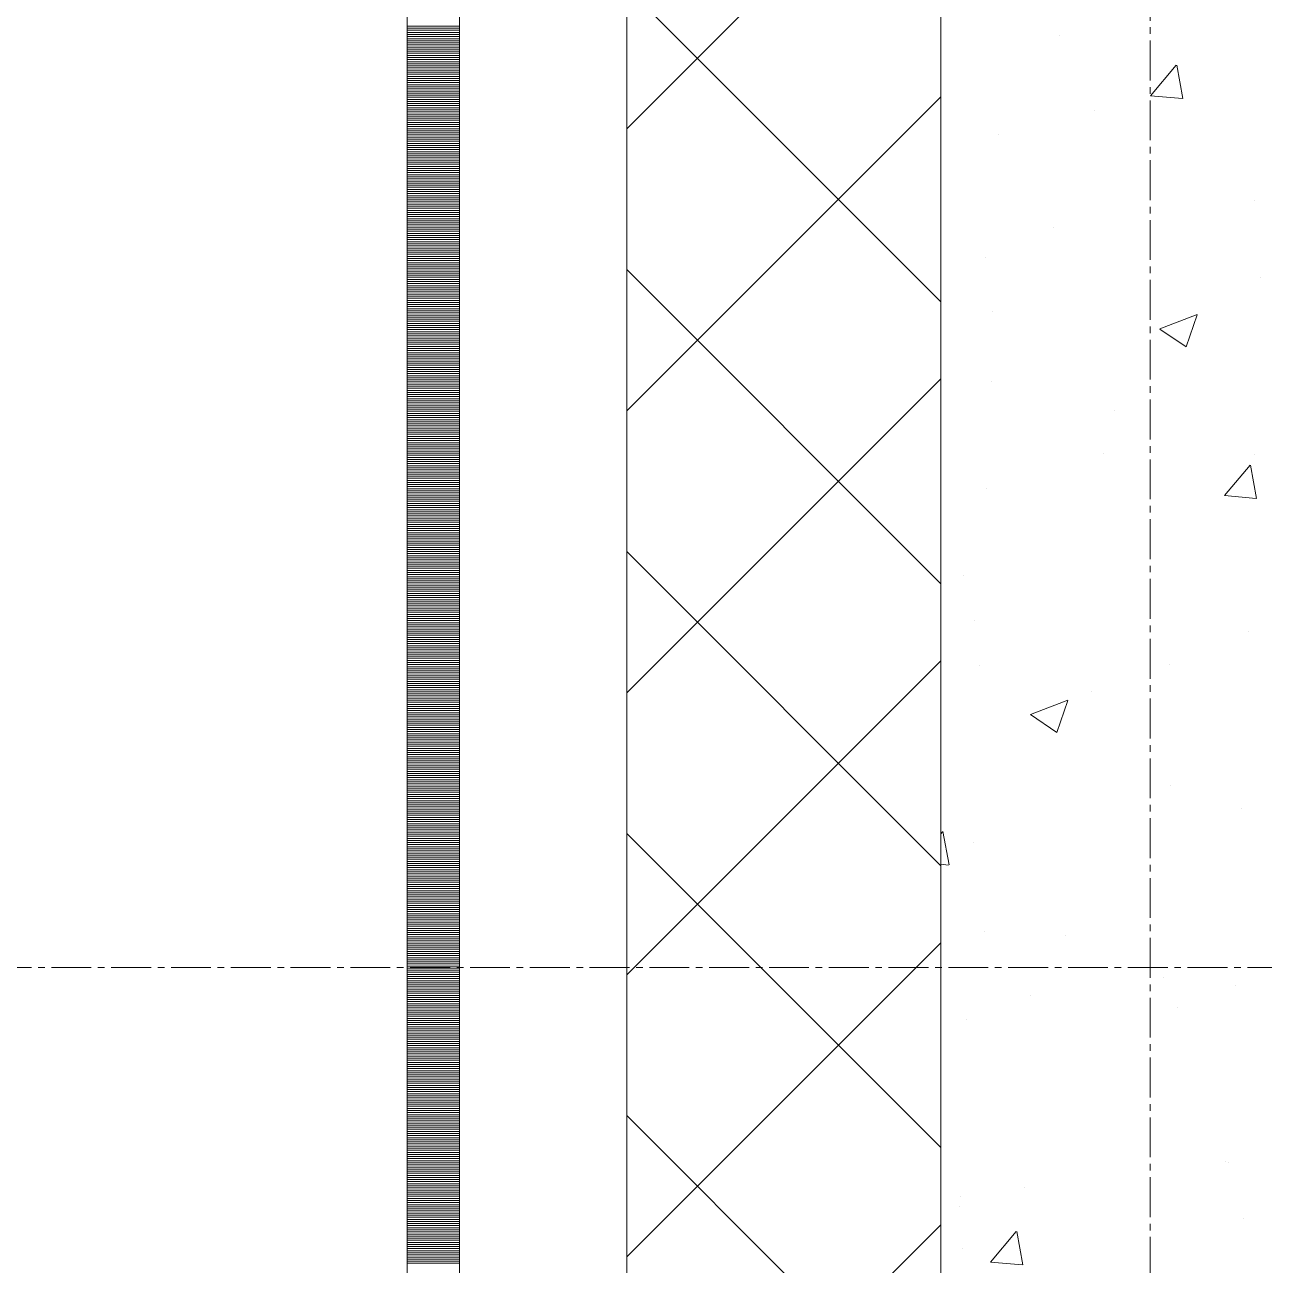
# Model space of a CAD drawing. Header units: millimetres. Extents: x 538266 to 1167394, y 114608 to 637157.
# Drawn here: x 828700 to 829292, y 174471 to 175064 of the extents above; entities that cross this region are included whole.
import ezdxf
from ezdxf.enums import TextEntityAlignment as Align

# ---------------------------------------------------------------- set-up
doc = ezdxf.new("R2010")
doc.units = ezdxf.units.MM
doc.linetypes.add('CENTER2', pattern=[28.575, 19.05, -3.175, 3.175, -3.175])
doc.linetypes.add('DASHED', pattern=[19.05, 12.7, -6.35])
doc.layers.get('Defpoints').update_dxf_attribs({"color": 140})
doc.layers.add('АР_Делит', color=120, linetype='Continuous', lineweight=0, plot=False)
for name, color, linetype, lineweight in [('АР_Стены ПЕНОблок', 52, 'Continuous', 20), ('АР_Тонкая', 254, 'Continuous', 5), ('АР_Утеплитель', 31, 'Continuous', 0), ('АР_Штриховка', 8, 'Continuous', 0)]:
    doc.layers.add(name, color=color, linetype=linetype, lineweight=lineweight)
doc.layers.add('РД_Оси_100', color=7, linetype='Continuous', lineweight=0, true_color=0x525252)
doc.styles.add('style1', font='ARIALN.TTF')

# ---------------------------------------------------------------- blocks, each defined once
blk = doc.blocks.new('2_этаж')
at = {"layer": 'АР_Стены ПЕНОблок', "color": 18, "linetype": 'Continuous', "lineweight": 20, "true_color": 0x000000}
blk.add_line((672773.57, 213213.25), (672773.57, 137013.25), dxfattribs=at)
at = {"layer": 'АР_Тонкая', "color": 18, "linetype": 'Continuous', "lineweight": 5, "true_color": 0x000000}
for p, q in [((672518.57, 213213.25), (672518.57, 137013.25)), ((672543.57, 213213.25), (672543.57, 137013.25)), ((672543.57, 137013.25), (672543.57, 213213.25)), ((672623.57, 137013.25), (672623.57, 213213.25))]:
    blk.add_line(p, q, dxfattribs=at)
at = {"layer": 'АР_Утеплитель', "color": 18, "linetype": 'Continuous', "lineweight": 0, "true_color": 0x000000}
for p, q in [((672623.57, 213213.25), (672623.57, 137013.25)), ((672773.57, 137013.25), (672773.57, 213213.25))]:
    blk.add_line(p, q, dxfattribs=at)
at = {"layer": 'АР_Штриховка', "color": 18, "linetype": 'Continuous', "lineweight": 0, "true_color": 0x000000}
for p, q in [((672623.57, 175013.93), (672773.57, 175163.93)), ((672773.57, 174931.36), (672623.57, 175081.36)), ((672518.57, 175063), (672543.57, 175063)), ((672518.57, 175062), (672543.57, 175062)), ((672518.57, 175061), (672543.57, 175061)), ((672518.57, 175060), (672543.57, 175060)), ((672518.57, 175059), (672543.57, 175059)), ((672518.57, 175058), (672543.57, 175058)), ((672518.57, 175057), (672543.57, 175057)), ((672518.57, 175056), (672543.57, 175056)), ((672830.52, 175058.72), (672830.52, 175058.72)), ((672518.57, 175055), (672543.57, 175055)), ((672518.57, 175054), (672543.57, 175054)), ((672518.57, 175053), (672543.57, 175053)), ((672518.57, 175052), (672543.57, 175052)), ((672518.57, 175051), (672543.57, 175051)), ((672518.57, 175050), (672543.57, 175050)), ((672518.57, 175049), (672543.57, 175049)), ((672518.57, 175048), (672543.57, 175048)), ((672518.57, 175047), (672543.57, 175047)), ((672518.57, 175046), (672543.57, 175046)), ((672518.57, 175045), (672543.57, 175045)), ((672518.57, 175044), (672543.57, 175044)), ((672873.87, 175029.76), (672886.12, 175044.36)), ((672889.27, 175028.47), (672886.33, 175044.39)), ((672518.57, 175043), (672543.57, 175043)), ((672518.57, 175042), (672543.57, 175042)), ((672518.57, 175041), (672543.57, 175041)), ((672518.57, 175040), (672543.57, 175040)), ((672518.57, 175039), (672543.57, 175039)), ((672518.57, 175038), (672543.57, 175038)), ((672518.57, 175037), (672543.57, 175037)), ((672518.57, 175036), (672543.57, 175036)), ((672518.57, 175035), (672543.57, 175035)), ((672518.57, 175034), (672543.57, 175034)), ((672518.57, 175033), (672543.57, 175033)), ((672518.57, 175032), (672543.57, 175032)), ((672518.57, 175031), (672543.57, 175031)), ((672518.57, 175030), (672543.57, 175030)), ((672518.57, 175029), (672543.57, 175029)), ((672518.57, 175028), (672543.57, 175028)), ((672518.57, 175027), (672543.57, 175027)), ((672518.57, 175026), (672543.57, 175026)), ((672623.57, 174879.22), (672773.57, 175029.22)), ((672873.87, 175029.76), (672889.05, 175028.43)), ((672518.57, 175025), (672543.57, 175025)), ((672518.57, 175024), (672543.57, 175024)), ((672518.57, 175023), (672543.57, 175023)), ((672518.57, 175022), (672543.57, 175022)), ((672518.57, 175021), (672543.57, 175021)), ((672847.05, 175022.89), (672847.05, 175022.89)), ((672518.57, 175020), (672543.57, 175020)), ((672518.57, 175019), (672543.57, 175019)), ((672518.57, 175018), (672543.57, 175018)), ((672518.57, 175017), (672543.57, 175017)), ((672518.57, 175016), (672543.57, 175016)), ((672518.57, 175015), (672543.57, 175015)), ((672518.57, 175014), (672543.57, 175014)), ((672518.57, 175013), (672543.57, 175013)), ((672518.57, 175012), (672543.57, 175012)), ((672518.57, 175011), (672543.57, 175011)), ((672518.57, 175010), (672543.57, 175010)), ((672518.57, 175009), (672543.57, 175009)), ((672801.38, 175011.39), (672801.38, 175011.39)), ((672518.57, 175008), (672543.57, 175008)), ((672518.57, 175007), (672543.57, 175007)), ((672518.57, 175006), (672543.57, 175006)), ((672518.57, 175005), (672543.57, 175005)), ((672518.57, 175004), (672543.57, 175004)), ((672518.57, 175003), (672543.57, 175003)), ((672518.57, 175002), (672543.57, 175002)), ((672518.57, 175001), (672543.57, 175001)), ((672518.57, 175000), (672543.57, 175000)), ((672518.57, 174999), (672543.57, 174999)), ((672518.57, 174998), (672543.57, 174998)), ((672518.57, 174997), (672543.57, 174997)), ((672518.57, 174996), (672543.57, 174996)), ((672518.57, 174995), (672543.57, 174995)), ((672518.57, 174994), (672543.57, 174994)), ((672518.57, 174993), (672543.57, 174993)), ((672518.57, 174992), (672543.57, 174992)), ((672518.57, 174991), (672543.57, 174991)), ((672518.57, 174990), (672543.57, 174990)), ((672518.57, 174989), (672543.57, 174989)), ((672518.57, 174988), (672543.57, 174988)), ((672518.57, 174987), (672543.57, 174987)), ((672518.57, 174986), (672543.57, 174986)), ((672518.57, 174985), (672543.57, 174985)), ((672518.57, 174984), (672543.57, 174984)), ((672518.57, 174983), (672543.57, 174983)), ((672518.57, 174982), (672543.57, 174982)), ((672518.57, 174981), (672543.57, 174981)), ((672518.57, 174980), (672543.57, 174980)), ((672518.57, 174979), (672543.57, 174979)), ((672923.49, 174979.58), (672923.49, 174979.58)), ((672518.57, 174978), (672543.57, 174978)), ((672518.57, 174977), (672543.57, 174977)), ((672518.57, 174976), (672543.57, 174976)), ((672518.57, 174975), (672543.57, 174975)), ((672518.57, 174974), (672543.57, 174974)), ((672518.57, 174973), (672543.57, 174973)), ((672518.57, 174972), (672543.57, 174972)), ((672518.57, 174971), (672543.57, 174971)), ((672518.57, 174970), (672543.57, 174970)), ((672518.57, 174969), (672543.57, 174969)), ((672518.57, 174968), (672543.57, 174968)), ((672518.57, 174967), (672543.57, 174967)), ((672827.29, 174966.91), (672827.29, 174966.91)), ((672518.57, 174966), (672543.57, 174966)), ((672518.57, 174965), (672543.57, 174965)), ((672518.57, 174964), (672543.57, 174964)), ((672518.57, 174963), (672543.57, 174963)), ((672518.57, 174962), (672543.57, 174962)), ((672518.57, 174961), (672543.57, 174961)), ((672518.57, 174960), (672543.57, 174960)), ((672518.57, 174959), (672543.57, 174959)), ((672518.57, 174958), (672543.57, 174958)), ((672518.57, 174957), (672543.57, 174957)), ((672518.57, 174956), (672543.57, 174956)), ((672518.57, 174955), (672543.57, 174955)), ((672518.57, 174954), (672543.57, 174954)), ((672518.57, 174953), (672543.57, 174953)), ((672518.57, 174952), (672543.57, 174952)), ((672518.57, 174951), (672543.57, 174951)), ((672518.57, 174950), (672543.57, 174950)), ((672518.57, 174949), (672543.57, 174949)), ((672795.08, 174952.36), (672795.08, 174952.36)), ((672518.57, 174948), (672543.57, 174948)), ((672518.57, 174947), (672543.57, 174947)), ((672518.57, 174946), (672543.57, 174946)), ((672518.57, 174945), (672543.57, 174945)), ((672518.57, 174944), (672543.57, 174944)), ((672773.57, 174796.66), (672623.57, 174946.66)), ((672926.58, 174943.1), (672926.58, 174943.1)), ((672518.57, 174943), (672543.57, 174943)), ((672518.57, 174942), (672543.57, 174942)), ((672518.57, 174941), (672543.57, 174941)), ((672518.57, 174940), (672543.57, 174940)), ((672518.57, 174939), (672543.57, 174939)), ((672518.57, 174938), (672543.57, 174938)), ((672518.57, 174937), (672543.57, 174937)), ((672518.57, 174936), (672543.57, 174936)), ((672518.57, 174935), (672543.57, 174935)), ((672518.57, 174934), (672543.57, 174934)), ((672518.57, 174933), (672543.57, 174933)), ((672518.57, 174932), (672543.57, 174932)), ((672518.57, 174931), (672543.57, 174931)), ((672518.57, 174930), (672543.57, 174930)), ((672518.57, 174929), (672543.57, 174929)), ((672518.57, 174928), (672543.57, 174928)), ((672518.57, 174927), (672543.57, 174927)), ((672518.57, 174926), (672543.57, 174926)), ((672798.29, 174926.84), (672798.29, 174926.84)), ((672878.31, 174918.42), (672896.1, 174925.24)), ((672518.57, 174925), (672543.57, 174925)), ((672518.57, 174924), (672543.57, 174924)), ((672518.57, 174923), (672543.57, 174923)), ((672518.57, 174922), (672543.57, 174922)), ((672518.57, 174921), (672543.57, 174921)), ((672518.57, 174920), (672543.57, 174920)), ((672890.9, 174909.75), (672896.05, 174925.1)), ((672518.57, 174919), (672543.57, 174919)), ((672518.57, 174918), (672543.57, 174918)), ((672518.57, 174917), (672543.57, 174917)), ((672518.57, 174916), (672543.57, 174916)), ((672518.57, 174915), (672543.57, 174915)), ((672518.57, 174914), (672543.57, 174914)), ((672878.25, 174918.27), (672890.88, 174909.75)), ((672518.57, 174913), (672543.57, 174913)), ((672518.57, 174912), (672543.57, 174912)), ((672518.57, 174911), (672543.57, 174911)), ((672518.57, 174910), (672543.57, 174910)), ((672518.57, 174909), (672543.57, 174909)), ((672518.57, 174908), (672543.57, 174908)), ((672518.57, 174907), (672543.57, 174907)), ((672518.57, 174906), (672543.57, 174906)), ((672518.57, 174905), (672543.57, 174905)), ((672518.57, 174904), (672543.57, 174904)), ((672518.57, 174903), (672543.57, 174903)), ((672518.57, 174902), (672543.57, 174902)), ((672518.57, 174901), (672543.57, 174901)), ((672518.57, 174900), (672543.57, 174900)), ((672518.57, 174899), (672543.57, 174899)), ((672518.57, 174898), (672543.57, 174898)), ((672518.57, 174897), (672543.57, 174897)), ((672518.57, 174896), (672543.57, 174896)), ((672518.57, 174895), (672543.57, 174895)), ((672518.57, 174894), (672543.57, 174894)), ((672518.57, 174893), (672543.57, 174893)), ((672518.57, 174892), (672543.57, 174892)), ((672518.57, 174891), (672543.57, 174891)), ((672518.57, 174890), (672543.57, 174890)), ((672623.57, 174744.52), (672773.57, 174894.52)), ((672797.59, 174893.1), (672797.59, 174893.1)), ((672518.57, 174889), (672543.57, 174889)), ((672518.57, 174888), (672543.57, 174888)), ((672518.57, 174887), (672543.57, 174887)), ((672518.57, 174886), (672543.57, 174886)), ((672518.57, 174885), (672543.57, 174885)), ((672518.57, 174884), (672543.57, 174884)), ((672518.57, 174883), (672543.57, 174883)), ((672518.57, 174882), (672543.57, 174882)), ((672518.57, 174881), (672543.57, 174881)), ((672518.57, 174880), (672543.57, 174880)), ((672518.57, 174879), (672543.57, 174879)), ((672518.57, 174878), (672543.57, 174878)), ((672856.67, 174879.4), (672856.67, 174879.4)), ((672518.57, 174877), (672543.57, 174877)), ((672518.57, 174876), (672543.57, 174876)), ((672518.57, 174875), (672543.57, 174875)), ((672518.57, 174874), (672543.57, 174874)), ((672518.57, 174873), (672543.57, 174873)), ((672518.57, 174872), (672543.57, 174872)), ((672518.57, 174871), (672543.57, 174871)), ((672518.57, 174870), (672543.57, 174870)), ((672518.57, 174869), (672543.57, 174869)), ((672518.57, 174868), (672543.57, 174868)), ((672518.57, 174867), (672543.57, 174867)), ((672518.57, 174866), (672543.57, 174866)), ((672518.57, 174865), (672543.57, 174865)), ((672518.57, 174864), (672543.57, 174864)), ((672518.57, 174863), (672543.57, 174863)), ((672518.57, 174862), (672543.57, 174862)), ((672518.57, 174861), (672543.57, 174861)), ((672518.57, 174860), (672543.57, 174860)), ((672518.57, 174859), (672543.57, 174859)), ((672518.57, 174858), (672543.57, 174858)), ((672518.57, 174857), (672543.57, 174857)), ((672518.57, 174856), (672543.57, 174856)), ((672518.57, 174855), (672543.57, 174855)), ((672851.15, 174858.98), (672851.15, 174858.98)), ((672923.5, 174858.54), (672923.5, 174858.54)), ((672518.57, 174854), (672543.57, 174854)), ((672518.57, 174853), (672543.57, 174853)), ((672518.57, 174852), (672543.57, 174852)), ((672518.57, 174851), (672543.57, 174851)), ((672518.57, 174850), (672543.57, 174850)), ((672518.57, 174849), (672543.57, 174849)), ((672909.11, 174838.71), (672921.36, 174853.3)), ((672924.51, 174837.41), (672921.58, 174853.34)), ((672518.57, 174848), (672543.57, 174848)), ((672518.57, 174847), (672543.57, 174847)), ((672518.57, 174846), (672543.57, 174846)), ((672518.57, 174845), (672543.57, 174845)), ((672518.57, 174844), (672543.57, 174844)), ((672518.57, 174843), (672543.57, 174843)), ((672795.2, 174842.28), (672795.2, 174842.28)), ((672518.57, 174842), (672543.57, 174842)), ((672518.57, 174841), (672543.57, 174841)), ((672518.57, 174840), (672543.57, 174840)), ((672518.57, 174839), (672543.57, 174839)), ((672518.57, 174838), (672543.57, 174838)), ((672518.57, 174837), (672543.57, 174837)), ((672909.11, 174838.7), (672924.3, 174837.37)), ((672518.57, 174836), (672543.57, 174836)), ((672518.57, 174835), (672543.57, 174835)), ((672518.57, 174834), (672543.57, 174834)), ((672518.57, 174833), (672543.57, 174833)), ((672518.57, 174832), (672543.57, 174832)), ((672518.57, 174831), (672543.57, 174831)), ((672518.57, 174830), (672543.57, 174830)), ((672518.57, 174829), (672543.57, 174829)), ((672518.57, 174828), (672543.57, 174828)), ((672518.57, 174827), (672543.57, 174827)), ((672518.57, 174826), (672543.57, 174826)), ((672518.57, 174825), (672543.57, 174825)), ((672518.57, 174824), (672543.57, 174824)), ((672518.57, 174823), (672543.57, 174823)), ((672518.57, 174822), (672543.57, 174822)), ((672518.57, 174821), (672543.57, 174821)), ((672518.57, 174820), (672543.57, 174820)), ((672518.57, 174819), (672543.57, 174819)), ((672518.57, 174818), (672543.57, 174818)), ((672518.57, 174817), (672543.57, 174817)), ((672518.57, 174816), (672543.57, 174816)), ((672518.57, 174815), (672543.57, 174815)), ((672518.57, 174814), (672543.57, 174814)), ((672518.57, 174813), (672543.57, 174813)), ((672518.57, 174812), (672543.57, 174812)), ((672518.57, 174811), (672543.57, 174811)), ((672518.57, 174810), (672543.57, 174810)), ((672518.57, 174809), (672543.57, 174809)), ((672518.57, 174808), (672543.57, 174808)), ((672518.57, 174807), (672543.57, 174807)), ((672773.57, 174661.95), (672623.57, 174811.95)), ((672518.57, 174806), (672543.57, 174806)), ((672518.57, 174805), (672543.57, 174805)), ((672518.57, 174804), (672543.57, 174804)), ((672518.57, 174803), (672543.57, 174803)), ((672518.57, 174802), (672543.57, 174802)), ((672518.57, 174801), (672543.57, 174801)), ((672784.59, 174800.8), (672784.59, 174800.8)), ((672518.57, 174800), (672543.57, 174800)), ((672518.57, 174799), (672543.57, 174799)), ((672518.57, 174798), (672543.57, 174798)), ((672518.57, 174797), (672543.57, 174797)), ((672518.57, 174796), (672543.57, 174796)), ((672518.57, 174795), (672543.57, 174795)), ((672518.57, 174794), (672543.57, 174794)), ((672518.57, 174793), (672543.57, 174793)), ((672518.57, 174792), (672543.57, 174792)), ((672518.57, 174791), (672543.57, 174791)), ((672518.57, 174790), (672543.57, 174790)), ((672518.57, 174789), (672543.57, 174789)), ((672518.57, 174788), (672543.57, 174788)), ((672518.57, 174787), (672543.57, 174787)), ((672518.57, 174786), (672543.57, 174786)), ((672518.57, 174785), (672543.57, 174785)), ((672518.57, 174784), (672543.57, 174784)), ((672518.57, 174783), (672543.57, 174783)), ((672518.57, 174782), (672543.57, 174782)), ((672518.57, 174781), (672543.57, 174781)), ((672518.57, 174780), (672543.57, 174780)), ((672518.57, 174779), (672543.57, 174779)), ((672518.57, 174778), (672543.57, 174778)), ((672789.85, 174779.22), (672789.85, 174779.22)), ((672518.57, 174777), (672543.57, 174777)), ((672518.57, 174776), (672543.57, 174776)), ((672518.57, 174775), (672543.57, 174775)), ((672518.57, 174774), (672543.57, 174774)), ((672518.57, 174773), (672543.57, 174773)), ((672518.57, 174772), (672543.57, 174772)), ((672920.41, 174773.99), (672920.41, 174773.99)), ((672518.57, 174771), (672543.57, 174771)), ((672518.57, 174770), (672543.57, 174770)), ((672518.57, 174769), (672543.57, 174769)), ((672518.57, 174768), (672543.57, 174768)), ((672518.57, 174767), (672543.57, 174767)), ((672518.57, 174766), (672543.57, 174766)), ((672518.57, 174765), (672543.57, 174765)), ((672518.57, 174764), (672543.57, 174764)), ((672518.57, 174763), (672543.57, 174763)), ((672518.57, 174762), (672543.57, 174762)), ((672518.57, 174761), (672543.57, 174761)), ((672518.57, 174760), (672543.57, 174760)), ((672623.57, 174609.81), (672773.57, 174759.81)), ((672518.57, 174759), (672543.57, 174759)), ((672518.57, 174758), (672543.57, 174758)), ((672518.57, 174757), (672543.57, 174757)), ((672518.57, 174756), (672543.57, 174756)), ((672518.57, 174755), (672543.57, 174755)), ((672518.57, 174754), (672543.57, 174754)), ((672792.11, 174757.73), (672792.11, 174757.73)), ((672882.65, 174758.26), (672882.65, 174758.26)), ((672518.57, 174753), (672543.57, 174753)), ((672518.57, 174752), (672543.57, 174752)), ((672518.57, 174751), (672543.57, 174751)), ((672518.57, 174750), (672543.57, 174750)), ((672518.57, 174749), (672543.57, 174749)), ((672518.57, 174748), (672543.57, 174748)), ((672518.57, 174747), (672543.57, 174747)), ((672518.57, 174746), (672543.57, 174746)), ((672518.57, 174745), (672543.57, 174745)), ((672518.57, 174744), (672543.57, 174744)), ((672518.57, 174743), (672543.57, 174743)), ((672518.57, 174742), (672543.57, 174742)), ((672845.45, 174745.03), (672845.45, 174745.03)), ((672518.57, 174741), (672543.57, 174741)), ((672518.57, 174740), (672543.57, 174740)), ((672518.57, 174739), (672543.57, 174739)), ((672518.57, 174738), (672543.57, 174738)), ((672518.57, 174737), (672543.57, 174737)), ((672518.57, 174736), (672543.57, 174736)), ((672816.51, 174734.23), (672834.3, 174741.06)), ((672829.09, 174725.56), (672834.24, 174740.91)), ((672518.57, 174735), (672543.57, 174735)), ((672518.57, 174734), (672543.57, 174734)), ((672518.57, 174733), (672543.57, 174733)), ((672518.57, 174732), (672543.57, 174732)), ((672518.57, 174731), (672543.57, 174731)), ((672518.57, 174730), (672543.57, 174730)), ((672816.45, 174734.09), (672829.08, 174725.56)), ((672518.57, 174729), (672543.57, 174729)), ((672518.57, 174728), (672543.57, 174728)), ((672518.57, 174727), (672543.57, 174727)), ((672518.57, 174726), (672543.57, 174726)), ((672518.57, 174725), (672543.57, 174725)), ((672518.57, 174724), (672543.57, 174724)), ((672518.57, 174723), (672543.57, 174723)), ((672518.57, 174722), (672543.57, 174722)), ((672518.57, 174721), (672543.57, 174721)), ((672518.57, 174720), (672543.57, 174720)), ((672518.57, 174719), (672543.57, 174719)), ((672518.57, 174718), (672543.57, 174718)), ((672518.57, 174717), (672543.57, 174717)), ((672518.57, 174716), (672543.57, 174716)), ((672518.57, 174715), (672543.57, 174715)), ((672518.57, 174714), (672543.57, 174714)), ((672518.57, 174713), (672543.57, 174713)), ((672518.57, 174712), (672543.57, 174712)), ((672518.57, 174711), (672543.57, 174711)), ((672518.57, 174710), (672543.57, 174710)), ((672518.57, 174709), (672543.57, 174709)), ((672518.57, 174708), (672543.57, 174708)), ((672518.57, 174707), (672543.57, 174707)), ((672518.57, 174706), (672543.57, 174706)), ((672518.57, 174705), (672543.57, 174705)), ((672518.57, 174704), (672543.57, 174704)), ((672518.57, 174703), (672543.57, 174703)), ((672518.57, 174702), (672543.57, 174702)), ((672518.57, 174701), (672543.57, 174701)), ((672883.44, 174700.15), (672883.44, 174700.15)), ((672518.57, 174700), (672543.57, 174700)), ((672518.57, 174699), (672543.57, 174699)), ((672518.57, 174698), (672543.57, 174698)), ((672518.57, 174697), (672543.57, 174697)), ((672518.57, 174696), (672543.57, 174696)), ((672518.57, 174695), (672543.57, 174695)), ((672518.57, 174694), (672543.57, 174694)), ((672518.57, 174693), (672543.57, 174693)), ((672518.57, 174692), (672543.57, 174692)), ((672518.57, 174691), (672543.57, 174691)), ((672518.57, 174690), (672543.57, 174690)), ((672518.57, 174689), (672543.57, 174689)), ((672917.32, 174689.43), (672917.32, 174689.43)), ((672518.57, 174688), (672543.57, 174688)), ((672518.57, 174687), (672543.57, 174687)), ((672518.57, 174686), (672543.57, 174686)), ((672518.57, 174685), (672543.57, 174685)), ((672518.57, 174684), (672543.57, 174684)), ((672518.57, 174683), (672543.57, 174683)), ((672518.57, 174682), (672543.57, 174682)), ((672518.57, 174681), (672543.57, 174681)), ((672518.57, 174680), (672543.57, 174680)), ((672518.57, 174679), (672543.57, 174679)), ((672518.57, 174678), (672543.57, 174678)), ((672518.57, 174677), (672543.57, 174677)), ((672773.57, 174527.25), (672623.57, 174677.25)), ((672773.57, 174677.17), (672774.42, 174678.18)), ((672777.57, 174662.3), (672774.63, 174678.22)), ((672518.57, 174676), (672543.57, 174676)), ((672518.57, 174675), (672543.57, 174675)), ((672518.57, 174674), (672543.57, 174674)), ((672518.57, 174673), (672543.57, 174673)), ((672518.57, 174672), (672543.57, 174672)), ((672518.57, 174671), (672543.57, 174671)), ((672789.02, 174673.17), (672789.02, 174673.17)), ((672518.57, 174670), (672543.57, 174670)), ((672518.57, 174669), (672543.57, 174669)), ((672518.57, 174668), (672543.57, 174668)), ((672518.57, 174667), (672543.57, 174667)), ((672518.57, 174666), (672543.57, 174666)), ((672518.57, 174665), (672543.57, 174665)), ((672518.57, 174664), (672543.57, 174664)), ((672518.57, 174663), (672543.57, 174663)), ((672518.57, 174662), (672543.57, 174662)), ((672518.57, 174661), (672543.57, 174661)), ((672518.57, 174660), (672543.57, 174660)), ((672518.57, 174659), (672543.57, 174659)), ((672773.57, 174662.59), (672777.35, 174662.26)), ((672518.57, 174658), (672543.57, 174658)), ((672518.57, 174657), (672543.57, 174657)), ((672518.57, 174656), (672543.57, 174656)), ((672518.57, 174655), (672543.57, 174655)), ((672518.57, 174654), (672543.57, 174654)), ((672518.57, 174653), (672543.57, 174653)), ((672518.57, 174652), (672543.57, 174652)), ((672518.57, 174651), (672543.57, 174651)), ((672518.57, 174650), (672543.57, 174650)), ((672518.57, 174649), (672543.57, 174649)), ((672518.57, 174648), (672543.57, 174648)), ((672518.57, 174647), (672543.57, 174647)), ((672518.57, 174646), (672543.57, 174646)), ((672518.57, 174645), (672543.57, 174645)), ((672518.57, 174644), (672543.57, 174644)), ((672518.57, 174643), (672543.57, 174643)), ((672518.57, 174642), (672543.57, 174642)), ((672518.57, 174641), (672543.57, 174641)), ((672518.57, 174640), (672543.57, 174640)), ((672518.57, 174639), (672543.57, 174639)), ((672518.57, 174638), (672543.57, 174638)), ((672518.57, 174637), (672543.57, 174637)), ((672518.57, 174636), (672543.57, 174636)), ((672518.57, 174635), (672543.57, 174635)), ((672518.57, 174634), (672543.57, 174634)), ((672518.57, 174633), (672543.57, 174633)), ((672518.57, 174632), (672543.57, 174632)), ((672518.57, 174631), (672543.57, 174631)), ((672518.57, 174630), (672543.57, 174630)), ((672518.57, 174629), (672543.57, 174629)), ((672794.33, 174630.72), (672794.33, 174630.72)), ((672518.57, 174628), (672543.57, 174628)), ((672518.57, 174627), (672543.57, 174627)), ((672518.57, 174626), (672543.57, 174626)), ((672518.57, 174625), (672543.57, 174625)), ((672518.57, 174624), (672543.57, 174624)), ((672623.57, 174475.11), (672773.57, 174625.11)), ((672833.19, 174628.47), (672833.19, 174628.47)), ((672518.57, 174623), (672543.57, 174623)), ((672518.57, 174622), (672543.57, 174622)), ((672518.57, 174621), (672543.57, 174621)), ((672518.57, 174620), (672543.57, 174620)), ((672518.57, 174619), (672543.57, 174619)), ((672518.57, 174618), (672543.57, 174618)), ((672518.57, 174617), (672543.57, 174617)), ((672518.57, 174616), (672543.57, 174616)), ((672518.57, 174615), (672543.57, 174615)), ((672518.57, 174614), (672543.57, 174614)), ((672518.57, 174613), (672543.57, 174613)), ((672518.57, 174612), (672543.57, 174612)), ((672518.57, 174611), (672543.57, 174611)), ((672518.57, 174610), (672543.57, 174610)), ((672518.57, 174609), (672543.57, 174609)), ((672518.57, 174608), (672543.57, 174608)), ((672518.57, 174607), (672543.57, 174607)), ((672518.57, 174606), (672543.57, 174606)), ((672880.21, 174608.35), (672880.21, 174608.35)), ((672518.57, 174605), (672543.57, 174605)), ((672518.57, 174604), (672543.57, 174604)), ((672518.57, 174603), (672543.57, 174603)), ((672518.57, 174602), (672543.57, 174602)), ((672518.57, 174601), (672543.57, 174601)), ((672518.57, 174600), (672543.57, 174600)), ((672816.62, 174599.97), (672816.62, 174599.97)), ((672914.23, 174604.88), (672914.23, 174604.88)), ((672518.57, 174599), (672543.57, 174599)), ((672518.57, 174598), (672543.57, 174598)), ((672518.57, 174597), (672543.57, 174597)), ((672518.57, 174596), (672543.57, 174596)), ((672518.57, 174595), (672543.57, 174595)), ((672518.57, 174594), (672543.57, 174594)), ((672886.74, 174594.35), (672886.74, 174594.35)), ((672518.57, 174593), (672543.57, 174593)), ((672518.57, 174592), (672543.57, 174592)), ((672518.57, 174591), (672543.57, 174591)), ((672518.57, 174590), (672543.57, 174590)), ((672518.57, 174589), (672543.57, 174589)), ((672518.57, 174588), (672543.57, 174588)), ((672785.93, 174588.62), (672785.93, 174588.62)), ((672518.57, 174587), (672543.57, 174587)), ((672518.57, 174586), (672543.57, 174586)), ((672518.57, 174585), (672543.57, 174585)), ((672518.57, 174584), (672543.57, 174584)), ((672518.57, 174583), (672543.57, 174583)), ((672518.57, 174582), (672543.57, 174582)), ((672518.57, 174581), (672543.57, 174581)), ((672518.57, 174580), (672543.57, 174580)), ((672518.57, 174579), (672543.57, 174579)), ((672518.57, 174578), (672543.57, 174578)), ((672518.57, 174577), (672543.57, 174577)), ((672518.57, 174576), (672543.57, 174576)), ((672518.57, 174575), (672543.57, 174575)), ((672518.57, 174574), (672543.57, 174574)), ((672518.57, 174573), (672543.57, 174573)), ((672518.57, 174572), (672543.57, 174572)), ((672518.57, 174571), (672543.57, 174571)), ((672518.57, 174570), (672543.57, 174570)), ((672518.57, 174569), (672543.57, 174569)), ((672518.57, 174568), (672543.57, 174568)), ((672518.57, 174567), (672543.57, 174567)), ((672518.57, 174566), (672543.57, 174566)), ((672518.57, 174565), (672543.57, 174565)), ((672518.57, 174564), (672543.57, 174564)), ((672518.57, 174563), (672543.57, 174563)), ((672518.57, 174562), (672543.57, 174562)), ((672518.57, 174561), (672543.57, 174561)), ((672518.57, 174560), (672543.57, 174560)), ((672518.57, 174559), (672543.57, 174559)), ((672518.57, 174558), (672543.57, 174558)), ((672518.57, 174557), (672543.57, 174557)), ((672518.57, 174556), (672543.57, 174556)), ((672518.57, 174555), (672543.57, 174555)), ((672518.57, 174554), (672543.57, 174554)), ((672518.57, 174553), (672543.57, 174553)), ((672518.57, 174552), (672543.57, 174552)), ((672518.57, 174551), (672543.57, 174551)), ((672518.57, 174550), (672543.57, 174550)), ((672518.57, 174549), (672543.57, 174549)), ((672518.57, 174548), (672543.57, 174548)), ((672518.57, 174547), (672543.57, 174547)), ((672518.57, 174546), (672543.57, 174546)), ((672518.57, 174545), (672543.57, 174545)), ((672518.57, 174544), (672543.57, 174544)), ((672518.57, 174543), (672543.57, 174543)), ((672518.57, 174542), (672543.57, 174542)), ((672518.57, 174541), (672543.57, 174541)), ((672773.57, 174392.54), (672623.57, 174542.54)), ((672518.57, 174540), (672543.57, 174540)), ((672518.57, 174539), (672543.57, 174539)), ((672518.57, 174538), (672543.57, 174538)), ((672518.57, 174537), (672543.57, 174537)), ((672518.57, 174536), (672543.57, 174536)), ((672518.57, 174535), (672543.57, 174535)), ((672518.57, 174534), (672543.57, 174534)), ((672518.57, 174533), (672543.57, 174533)), ((672518.57, 174532), (672543.57, 174532)), ((672518.57, 174531), (672543.57, 174531)), ((672518.57, 174530), (672543.57, 174530)), ((672518.57, 174529), (672543.57, 174529)), ((672518.57, 174528), (672543.57, 174528)), ((672518.57, 174527), (672543.57, 174527)), ((672518.57, 174526), (672543.57, 174526)), ((672518.57, 174525), (672543.57, 174525)), ((672518.57, 174524), (672543.57, 174524)), ((672518.57, 174523), (672543.57, 174523)), ((672518.57, 174522), (672543.57, 174522)), ((672518.57, 174521), (672543.57, 174521)), ((672518.57, 174520), (672543.57, 174520)), ((672518.57, 174519), (672543.57, 174519)), ((672518.57, 174518), (672543.57, 174518)), ((672518.57, 174517), (672543.57, 174517)), ((672909.59, 174520.83), (672909.59, 174520.83)), ((672911.14, 174520.32), (672911.14, 174520.32)), ((672518.57, 174516), (672543.57, 174516)), ((672518.57, 174515), (672543.57, 174515)), ((672518.57, 174514), (672543.57, 174514)), ((672518.57, 174513), (672543.57, 174513)), ((672518.57, 174512), (672543.57, 174512)), ((672518.57, 174511), (672543.57, 174511)), ((672518.57, 174510), (672543.57, 174510)), ((672518.57, 174509), (672543.57, 174509)), ((672518.57, 174508), (672543.57, 174508)), ((672518.57, 174507), (672543.57, 174507)), ((672518.57, 174506), (672543.57, 174506)), ((672518.57, 174505), (672543.57, 174505)), ((672813.39, 174508.16), (672813.39, 174508.16)), ((672518.57, 174504), (672543.57, 174504)), ((672518.57, 174503), (672543.57, 174503)), ((672518.57, 174502), (672543.57, 174502)), ((672518.57, 174501), (672543.57, 174501)), ((672518.57, 174500), (672543.57, 174500)), ((672518.57, 174499), (672543.57, 174499)), ((672782.65, 174499.36), (672782.65, 174499.36)), ((672782.84, 174504.06), (672782.84, 174504.06)), ((672518.57, 174498), (672543.57, 174498)), ((672518.57, 174497), (672543.57, 174497)), ((672518.57, 174496), (672543.57, 174496)), ((672518.57, 174495), (672543.57, 174495)), ((672518.57, 174494), (672543.57, 174494)), ((672518.57, 174493), (672543.57, 174493)), ((672918.24, 174493.63), (672918.24, 174493.63)), ((672518.57, 174492), (672543.57, 174492)), ((672518.57, 174491), (672543.57, 174491)), ((672518.57, 174490), (672543.57, 174490)), ((672518.57, 174489), (672543.57, 174489)), ((672518.57, 174488), (672543.57, 174488)), ((672518.57, 174487), (672543.57, 174487)), ((672623.57, 174340.41), (672773.57, 174490.41)), ((672797.42, 174472.53), (672809.66, 174487.13)), ((672812.81, 174471.24), (672809.88, 174487.16)), ((672518.57, 174486), (672543.57, 174486)), ((672518.57, 174485), (672543.57, 174485)), ((672518.57, 174484), (672543.57, 174484)), ((672518.57, 174483), (672543.57, 174483)), ((672518.57, 174482), (672543.57, 174482)), ((672518.57, 174481), (672543.57, 174481)), ((672518.57, 174480), (672543.57, 174480)), ((672518.57, 174479), (672543.57, 174479)), ((672518.57, 174478), (672543.57, 174478)), ((672518.57, 174477), (672543.57, 174477)), ((672518.57, 174476), (672543.57, 174476)), ((672518.57, 174475), (672543.57, 174475)), ((672783.84, 174479.17), (672783.84, 174479.17)), ((672518.57, 174474), (672543.57, 174474)), ((672518.57, 174473), (672543.57, 174473)), ((672518.57, 174472), (672543.57, 174472)), ((672797.42, 174472.53), (672812.6, 174471.2))]:
    blk.add_line(p, q, dxfattribs=at)
at = {"layer": 'Defpoints', "color": 18, "true_color": 0x000000, "style": 'style1'}
for p in [(677970.57, 219836.39), (678101.19, 211681.39)]:
    blk.add_attdef('АР-ПОМЕЩЕНИЕ:НАИМЕНОВАНИЕ', text='', height=100, dxfattribs=at).set_placement(p, align=Align.MIDDLE)
blk = doc.blocks.new('СОШ_2200_АР_ОСИ_М100_28.05.24')
at = {"layer": 'АР_Делит', "color": 251, "linetype": 'DASHED', "true_color": 0x636466}
blk.add_lwpolyline([(114955, 135155), (114955, -355), (93595.036, -355), (93595.036, 13855), (94145, 13855), (94145, 68320), (66055, 68320), (66055, 13857.73), (83455, 13857.73), (83455, -355), (45245, -355), (45245, 13145), (44695, 13145), (44695, 26755), (45245, 26755), (45245, 68320), (20455, 68320), (20455, 26755), (27955, 26755), (27955, 13145), (-355, 13145), (-355, 100855)], dxfattribs=at)
at = {"layer": 'РД_Оси_100', "color": 251, "linetype": 'CENTER2', "true_color": 0x636466}
for p, q in [((0, -6155), (0, 139938.679)), ((29555, 52200), (-5954.958, 52200))]:
    blk.add_line(p, q, dxfattribs=at)

msp = doc.modelspace()

# ---------------------------------------------------------------- block references
msp.add_blockref('2_этаж', (156364.26, 0))
at = {"layer": 'РД_Оси_100'}
msp.add_blockref('СОШ_2200_АР_ОСИ_М100_28.05.24', (829237.83, 122413.25), dxfattribs=at)

doc.saveas('drawing.dxf')
